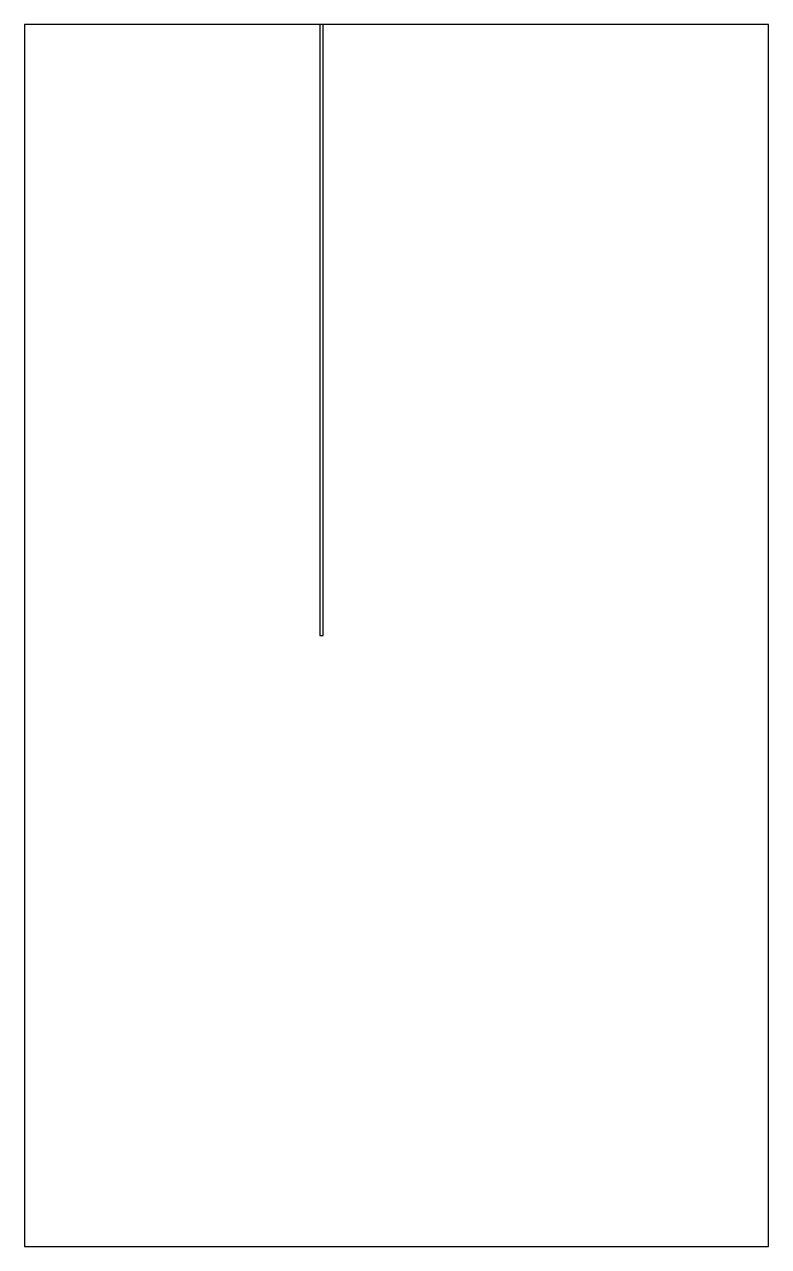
# Model space of a CAD drawing. Header units: millimetres. Extents: x 0 to 700, y 0 to 1150.
import ezdxf

# ---------------------------------------------------------------- set-up
doc = ezdxf.new("R2010")
doc.units = ezdxf.units.MM
doc.layers.add('OUTLINE', color=5, linetype='Continuous')
doc.layers.add('SLOT', color=1, linetype='Continuous')

msp = doc.modelspace()

# ---------------------------------------------------------------- linework, layer by layer
at = {"layer": 'OUTLINE'}
msp.add_lwpolyline([(0, 0), (700, 0), (700, 1150), (0, 1150), (0, 0)], close=True, dxfattribs=at)
at = {"layer": 'SLOT'}
msp.add_lwpolyline([(277.9, 575), (281, 575), (281, 1150), (277.9, 1150), (277.9, 575)], close=True, dxfattribs=at)

doc.saveas('drawing.dxf')
